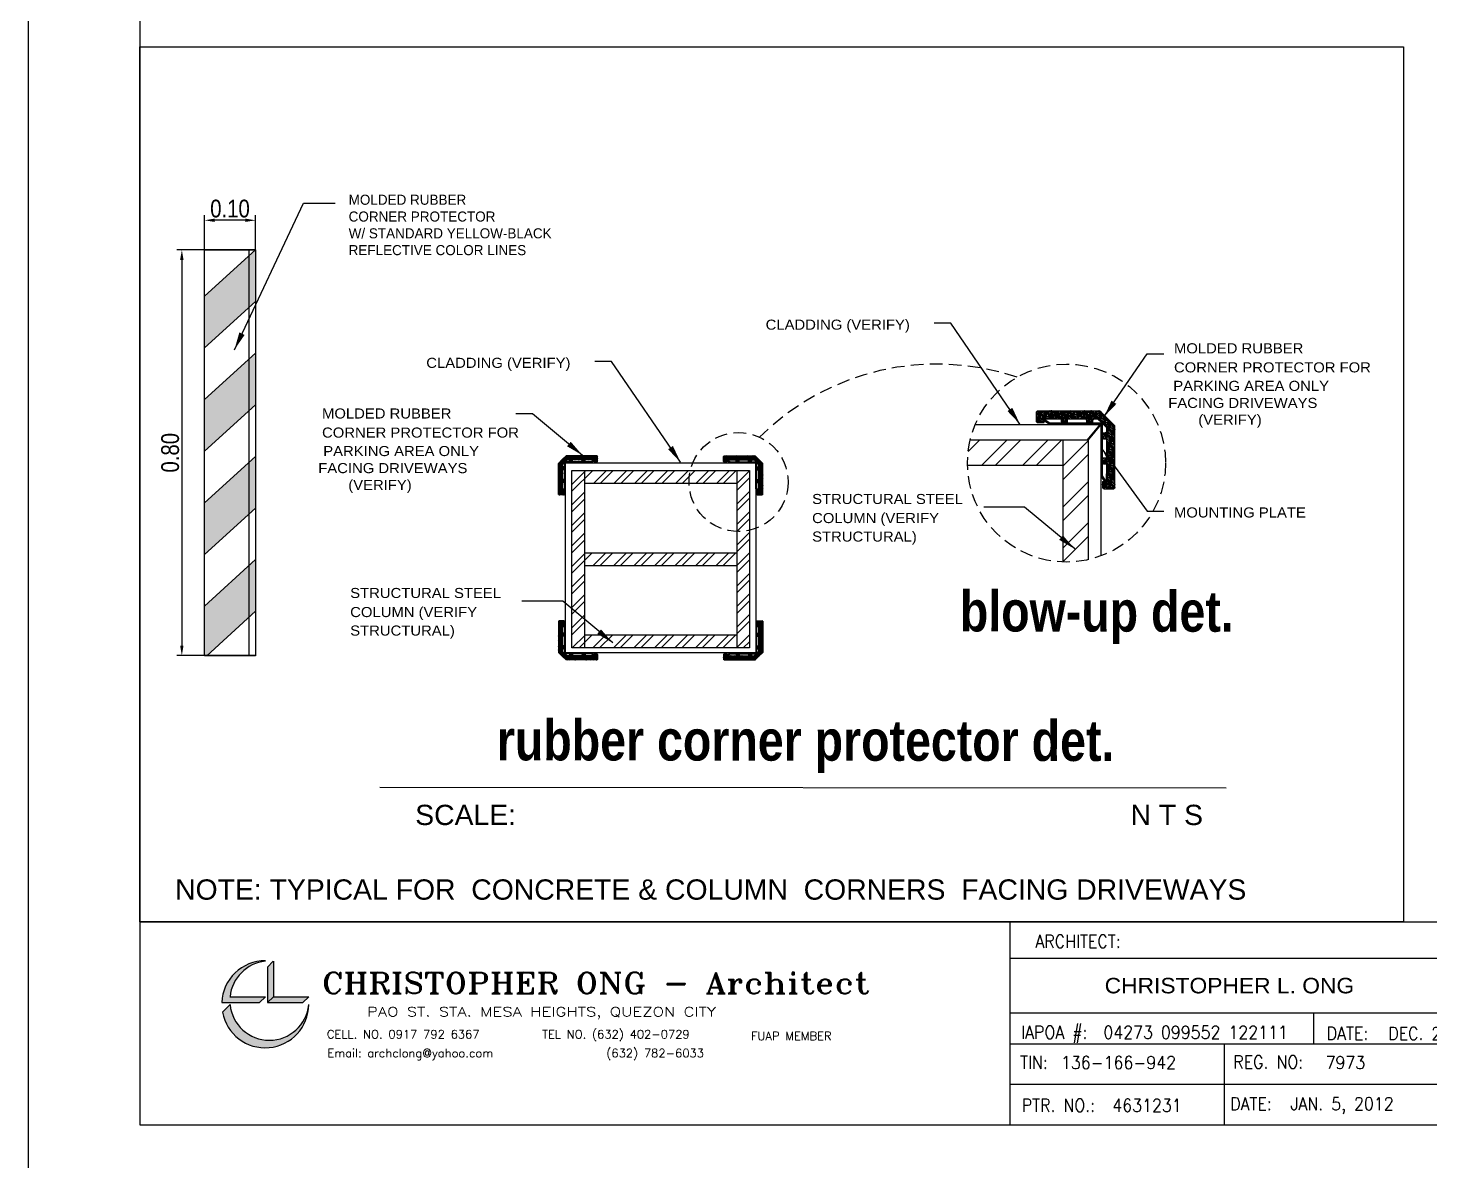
# Model space of a CAD drawing. Header units: millimetres. Extents: x 2148 to 2681, y 758 to 986.
# Drawn here: x 2173.45 to 2201.08, y 835.33 to 857.66 of the extents above; entities that cross this region are included whole.
import ezdxf
from ezdxf.enums import TextEntityAlignment as Align

# ---------------------------------------------------------------- set-up
doc = ezdxf.new("R2010")
doc.units = ezdxf.units.MM
doc.linetypes.add('HIDDEN', pattern=[0.375, 0.25, -0.125])
for name, color, linetype in [('4', 4, 'Continuous'), ('4CO', 4, 'Continuous'), ('cladding', 2, 'Continuous'), ('COL-IN', 2, 'Continuous'), ('DIM', 20, 'Continuous'), ('FIXTURE', 1, 'Continuous'), ('hacht', 8, 'Continuous'), ('Layer1', 5, 'Continuous'), ('p-boarder', 2, 'Continuous'), ('TITLE', 3, 'Continuous'), ('TXT1', 2, 'Continuous'), ('wall', 4, 'Continuous')]:
    doc.layers.add(name, color=color, linetype=linetype)
doc.styles.add('ARIAL', font='arial.ttf')
doc.styles.add('ARIALNW', font='ARIALN.TTF')
doc.styles.add('MMTX$0$ESMX$0$X-OPTA1D', font='x-opta1d')
doc.styles.add('ROMANT', font='romant__.ttf')
doc.styles.add('SMOOTHER', font='simplex_.ttf')
doc.dimstyles.new('DIM 200', dxfattribs={"dimtxt": 0.36, "dimasz": 0.35, "dimexe": 0.1, "dimexo": 0, "dimgap": 0.08, "dimtad": 1, "dimlfac": 2, "dimrnd": 0.005, "dimzin": 1, "dimdsep": 46, "dimtxsty": 'ARIALNW', "dimcen": 0.09, "dimclrd": 6, "dimclre": 6, "dimclrt": 13, "dimadec": 0, "dimazin": 0, "dimtfac": 1, "dimtofl": 0, "dimtmove": 2, "dimatfit": 3, "dimfxl": 1, "dimtolj": 1, "dimtzin": 0, "dimarcsym": 0})
doc.dimstyles.new('FIM 50', dxfattribs={"dimtxt": 0.35, "dimasz": 0.2, "dimexe": 0.1, "dimexo": 0, "dimgap": 0.05, "dimtad": 1, "dimlfac": 0.5, "dimzin": 0, "dimdsep": 46, "dimtxsty": 'ARIALNW', "dimcen": 0.09, "dimclrd": 6, "dimclre": 6, "dimclrt": 13, "dimadec": 0, "dimazin": 0, "dimtfac": 1, "dimtofl": 0, "dimtmove": 2, "dimatfit": 3, "dimfxl": 1, "dimtolj": 1, "dimtzin": 0, "dimarcsym": 0})

# ---------------------------------------------------------------- blocks, each defined once
blk = doc.blocks.new('A$C1DB67A09')
at = {"layer": 'TXT1'}
h = blk.add_hatch(color=256, dxfattribs=at)
h.paths.add_polyline_path([(11.97, -78.055), (11.97, -78.044, 0.40452), (11.109, -78.87), (11.852, -78.87), (11.97, -78.753), (11.272, -78.753, -0.356433)])
h.paths.add_polyline_path([(12.126, -78.055, 0.001156), (12.123, -78.055), (12.009, -78.169), (12.009, -78.87), (12.126, -78.753)])
h.paths.add_polyline_path([(12.824, -78.756, 0.001156), (12.824, -78.753), (12.126, -78.753), (12.009, -78.87), (12.71, -78.87)])
h.paths.add_polyline_path([(11.272, -78.909), (11.123, -79.059, 0.908127), (12.824, -78.909), (12.824, -78.909, -0.904132)])
at = {"layer": 'Defpoints', "ltscale": 0.5, "elevation": 0}
blk.add_lwpolyline([(7.292, -83.48), (108.892, -83.48), (108.892, -7.28), (7.292, -7.28)], close=True, dxfattribs=at)
at = {"layer": 'p-boarder', "ltscale": 0.5}
for p, q in [((26.637, -77.28, 0), (26.637, -81.28, 0)), ((26.637, -77.992, 0), (46.838, -77.992, 0)), ((26.637, -79.073, 0), (36.701, -79.073, 0)), ((26.637, -79.68, 0), (74.014, -79.68, 0)), ((26.637, -80.48, 0), (46.838, -80.48, 0))]:
    blk.add_line(p, q, dxfattribs=at)
at = {"layer": 'TXT1'}
for p, q in [((12.123, -78.055, 0), (12.009, -78.169, 0)), ((12.009, -78.169, 0), (12.009, -78.87, 0)), ((12.126, -78.052, 0), (12.126, -78.753, 0)), ((11.109, -78.87, 0), (11.852, -78.87, 0)), ((11.272, -78.909, 0), (11.123, -79.059, 0)), ((11.268, -78.753, 0), (11.97, -78.753, 0)), ((11.97, -78.753, 0), (11.852, -78.87, 0)), ((12.126, -78.753, 0), (12.009, -78.87, 0)), ((12.009, -78.87, 0), (12.71, -78.87, 0)), ((12.126, -78.753, 0), (12.827, -78.753, 0)), ((12.824, -78.756, 0), (12.71, -78.87, 0))]:
    blk.add_line(p, q, dxfattribs=at)
for centre, radius, start, end in [((11.966, -78.902, 0), 0.858, 89.7845, 177.8817), ((12.048, -78.831, 0), 0.78, 95.7645, 174.2355), ((11.966, -78.902, 0), 0.858, 190.5293, 359.503), ((12.048, -78.831, 0), 0.78, 185.7645, 354.2355)]:
    blk.add_arc(centre, radius, start, end, dxfattribs=at)
at = {"layer": 'wall', "color": 16, "linetype": 'ByBlock', "ltscale": 1.5}
blk.add_line((9.492, -77.28, 0), (106.692, -77.28, 0), dxfattribs=at)
at = {"layer": 'wall', "ltscale": 0.5}
for p, q in [((32.625, -79.073, 0), (32.625, -79.68, 0)), ((30.863, -79.68, 0), (30.863, -81.28, 0))]:
    blk.add_line(p, q, dxfattribs=at)
at = {"layer": 'wall', "color": 16, "linetype": 'ByBlock', "ltscale": 1.5, "elevation": 0}
blk.add_lwpolyline([(9.492, -81.28), (106.692, -81.28), (106.692, -9.48), (9.492, -9.48)], close=True, dxfattribs=at)
at = {"color": 4, "style": 'ROMANT', "width": 1.003484}
blk.add_text('CHRISTOPHER ONG - Architect', height=0.41514, dxfattribs=at).set_placement((13.081, -78.691, 0), (23.873, -78.691, 0), align=Align.FIT)
at = {"color": 4, "style": 'MMTX$0$ESMX$0$X-OPTA1D', "width": 1.1}
blk.add_text('CHRISTOPHER L. ONG', height=0.30538, dxfattribs=at).set_placement((30.966, -78.687, 0), align=Align.CENTER)
at = {"color": 3, "style": 'ROMANT'}
for s, height, width, p in [(' PAO ST. STA. MESA HEIGHTS, QUEZON CITY', 0.18266, 1.3, (13.809, -79.141, 0)), ('CELL. NO. 0917 792 6367   ', 0.16606, 1.001604, (13.181, -79.576, 0)), ('TEL NO. (632) 402-0729', 0.16606, 1.001604, (17.422, -79.576, 0)), ('FUAP MEMBER', 0.16606, 1.001604, (21.537, -79.61, 0)), ('Email: archclong@yahoo.com', 0.16606, 1.001604, (13.193, -79.948, 0)), ('(632) 782-6033', 0.16606, 1.001604, (18.687, -79.948, 0))]:
    blk.add_text(s, height=height, dxfattribs=dict(at, width=width)).set_placement(p)
at = {"layer": 'TITLE', "style": 'SMOOTHER', "width": 0.9}
blk.add_text('ARCHITECT:', height=0.2534, dxfattribs=at).set_placement((27.983, -77.661, 0), align=Align.MIDDLE)
for s, height, p in [('IAPOA #:', 0.2534, (26.861, -79.581, 0)), ('04273 099552 122111', 0.25344, (28.482, -79.581, 0)), ('DATE:', 0.2534, (32.882, -79.601, 0)), ('DEC. 21, 2012', 0.25344, (34.097, -79.604, 0)), ('TIN:', 0.2534, (26.841, -80.173, 0)), ('136-166-942', 0.25344, (27.646, -80.177, 0)), ('REG. NO:', 0.2534, (31.043, -80.167, 0)), ('7973', 0.2534, (32.861, -80.177, 0)), ('PTR. NO.:', 0.2534, (26.873, -81.021, 0)), ('4631231', 0.2534, (28.658, -81.021, 0)), ('DATE:', 0.2534, (30.98, -80.99, 0)), ('JAN. 5, 2012', 0.25344, (32.17, -80.991, 0))]:
    blk.add_text(s, height=height, dxfattribs=at).set_placement(p)
blk = doc.blocks.new('bumper')
at = {"layer": 'hacht'}
h = blk.add_hatch(dxfattribs=at)
h.set_pattern_fill('ESCHER', color=256, scale=0.002, style=0)
h.set_pattern_definition([(60, (0, 0), (-0.06096007914, 4.57e-08), [0.05588, -0.00508]), (180, (0, 0), (0.03048, -0.052793), [0.05588, -0.00508]), (300, (0, 0), (0.06096007914, 4.57e-08), [0.05588, -0.00508]), (60, (0.00508, 0), (-0.06096007914, 4.57e-08), [0.01016, -0.0508]), (300, (0.00508, 0), (0.06096007914, 4.57e-08), [0.01016, -0.0508]), (60, (-0.00254, 0.0044), (-0.06096007914, 4.57e-08), [0.01016, -0.0508]), (180, (-0.00254, 0.0044), (0.03048, -0.052793), [0.01016, -0.0508]), (300, (-0.00254, -0.0044), (0.06096007914, 4.57e-08), [0.01016, -0.0508]), (180, (-0.00254, -0.0044), (0.03048, -0.052793), [0.01016, -0.0508]), (60, (-0.02032, 0), (-0.06096007914, 4.57e-08), [0.01016, -0.0508]), (300, (-0.02032, 0), (0.06096007914, 4.57e-08), [0.01016, -0.0508]), (60, (0.01016, -0.0176), (-0.06096007914, 4.57e-08), [0.01016, -0.0508]), (180, (0.01016, -0.0176), (0.03048, -0.052793), [0.01016, -0.0508]), (300, (0.01016, 0.0176), (0.06096007914, 4.57e-08), [0.01016, -0.0508]), (180, (0.01016, 0.0176), (0.03048, -0.052793), [0.01016, -0.0508]), (0, (0.01016, 0.0088), (-0.03048, 0.052793), [0.03556, -0.0254]), (0, (0.01016, -0.0088), (-0.03048, 0.052793), [0.03556, -0.0254]), (120, (0.00254, 0.0132), (-0.06096007914, -4.57e-08), [0.03556, -0.0254]), (120, (-0.0127, 0.0044), (-0.06096007914, -4.57e-08), [0.03556, -0.0254]), (240, (-0.0127, -0.0044), (0.03048007914, -0.0527929543), [0.03556, -0.0254]), (240, (0.00254, -0.0132), (0.03048007914, -0.0527929543), [0.03556, -0.0254])])
h.paths.add_polyline_path([(3122.815, 1205.778), (3122.793, 1205.756), (3122.793, 1205.747), (3122.826, 1205.714), (3122.835, 1205.714), (3122.857, 1205.736), (3122.993, 1205.6), (3122.959, 1205.594), (3122.951, 1205.585), (3122.995, 1205.541), (3123.011, 1205.541), (3123.081, 1205.611), (3123.081, 1205.624), (3122.647, 1206.058), (3122.543, 1206.058), (3122.438, 1206.058), (3122.004, 1205.624), (3122.004, 1205.611), (3122.074, 1205.541), (3122.091, 1205.541), (3122.135, 1205.585), (3122.127, 1205.594), (3122.093, 1205.6), (3122.228, 1205.736), (3122.25, 1205.714), (3122.26, 1205.714), (3122.292, 1205.747), (3122.292, 1205.756), (3122.27, 1205.778), (3122.403, 1205.911), (3122.425, 1205.889), (3122.435, 1205.889), (3122.467, 1205.922), (3122.467, 1205.931), (3122.455, 1205.944), (3122.455, 1205.963), (3122.48, 1205.988), (3122.543, 1205.988), (3122.606, 1205.988), (3122.631, 1205.963), (3122.631, 1205.944), (3122.618, 1205.931), (3122.618, 1205.922), (3122.651, 1205.889), (3122.66, 1205.889), (3122.683, 1205.911)])
h = blk.add_hatch(dxfattribs=at)
h.set_pattern_fill('ANSI32', color=256, scale=0.002, angle=45, style=0)
h.paths.add_polyline_path([(3122.537, 1205.97), (3122.543, 1205.97), (3122.543, 1205.983), (3122.532, 1205.983), (3122.175, 1205.625), (3122.105, 1205.611), (3122.107, 1205.599), (3122.181, 1205.614)])
h = blk.add_hatch(dxfattribs=at)
h.set_pattern_fill('ANSI32', color=256, scale=0.002, angle=45, style=0)
h.paths.add_polyline_path([(3122.905, 1205.614), (3122.978, 1205.599), (3122.981, 1205.611), (3122.911, 1205.625), (3122.553, 1205.983), (3122.543, 1205.983), (3122.543, 1205.97), (3122.548, 1205.97)])
at = {"layer": 'cladding'}
for p, q in [((3122.004, 1205.624), (3122.438, 1206.058)), ((3122.438, 1206.058), (3122.543, 1206.058)), ((3122.647, 1206.058), (3122.543, 1206.058)), ((3123.081, 1205.624), (3122.647, 1206.058)), ((3122.175, 1205.625), (3122.532, 1205.983)), ((3122.181, 1205.614), (3122.537, 1205.97)), ((3122.27, 1205.778), (3122.403, 1205.911)), ((3122.425, 1205.889), (3122.403, 1205.911)), ((3122.425, 1205.889), (3122.435, 1205.889)), ((3122.435, 1205.889), (3122.467, 1205.922)), ((3122.455, 1205.963), (3122.48, 1205.988)), ((3122.467, 1205.931), (3122.455, 1205.944)), ((3122.467, 1205.931), (3122.467, 1205.922)), ((3122.532, 1205.983), (3122.553, 1205.983)), ((3122.537, 1205.97), (3122.548, 1205.97)), ((3122.905, 1205.614), (3122.548, 1205.97)), ((3122.911, 1205.625), (3122.553, 1205.983)), ((3122.631, 1205.963), (3122.606, 1205.988)), ((3122.618, 1205.931), (3122.631, 1205.944)), ((3122.618, 1205.931), (3122.618, 1205.922)), ((3122.651, 1205.889), (3122.618, 1205.922)), ((3122.66, 1205.889), (3122.651, 1205.889)), ((3122.66, 1205.889), (3122.683, 1205.911)), ((3122.815, 1205.778), (3122.683, 1205.911)), ((3122.26, 1205.714), (3122.292, 1205.747)), ((3122.292, 1205.756), (3122.27, 1205.778)), ((3122.292, 1205.756), (3122.292, 1205.747)), ((3122.793, 1205.756), (3122.815, 1205.778)), ((3122.793, 1205.756), (3122.793, 1205.747)), ((3122.826, 1205.714), (3122.793, 1205.747)), ((3122.004, 1205.624), (3122.004, 1205.611)), ((3122.074, 1205.541), (3122.004, 1205.611)), ((3122.093, 1205.6), (3122.228, 1205.736)), ((3122.105, 1205.611), (3122.175, 1205.625)), ((3122.105, 1205.611), (3122.107, 1205.599)), ((3122.107, 1205.599), (3122.181, 1205.614)), ((3122.25, 1205.714), (3122.228, 1205.736)), ((3122.25, 1205.714), (3122.26, 1205.714)), ((3122.835, 1205.714), (3122.826, 1205.714)), ((3122.835, 1205.714), (3122.857, 1205.736)), ((3122.993, 1205.6), (3122.857, 1205.736)), ((3122.978, 1205.599), (3122.905, 1205.614)), ((3122.981, 1205.611), (3122.911, 1205.625)), ((3122.981, 1205.611), (3122.978, 1205.599)), ((3123.011, 1205.541), (3123.081, 1205.611)), ((3123.081, 1205.624), (3123.081, 1205.611)), ((3122.074, 1205.541), (3122.091, 1205.541)), ((3122.135, 1205.585), (3122.091, 1205.541)), ((3122.951, 1205.585), (3122.995, 1205.541)), ((3123.011, 1205.541), (3122.995, 1205.541))]:
    blk.add_line(p, q, dxfattribs=at)
for points in [[(3122.455, 1205.944), (3122.455, 1205.963)], [(3122.48, 1205.988), (3122.543, 1205.988)], [(3122.606, 1205.988), (3122.543, 1205.988)], [(3122.631, 1205.944), (3122.631, 1205.963)], [(3122.135, 1205.585), (3122.127, 1205.594), (3122.093, 1205.6)], [(3122.951, 1205.585), (3122.959, 1205.594), (3122.993, 1205.6)]]:
    blk.add_lwpolyline(points, dxfattribs=at)
at = {"layer": 'hacht'}
blk.add_line((3122.543, 1205.97), (3122.543, 1205.983), dxfattribs=at)
blk = doc.blocks.new('*D2443')
at = {"layer": 'Defpoints', "color": 0, "transparency": 16777216}
for p in [(2176.93, 853.871), (2176.93, 853.289), (2177.93, 853.289)]:
    blk.add_point(p, dxfattribs=at)
at = {"layer": 'FIXTURE', "color": 6, "lineweight": -2, "transparency": 16777216}
for p, q in [((2176.93, 853.289), (2176.93, 853.971)), ((2177.93, 853.289), (2177.93, 853.971)), ((2177.73, 853.871), (2177.13, 853.871))]:
    blk.add_line(p, q, dxfattribs=at)
at = {"layer": 'FIXTURE', "color": 6, "transparency": 16777216}
for points in [[(2177.13, 853.905), (2177.13, 853.838), (2176.93, 853.871)], [(2177.73, 853.905), (2177.73, 853.838), (2177.93, 853.871)]]:
    blk.add_solid(points, dxfattribs=at)
at = {"layer": 'FIXTURE', "color": 13, "transparency": 16777216, "insert": (2177.43, 854.1), "char_height": 0.35, "attachment_point": 5, "style": 'ARIALNW'}
blk.add_mtext('\\A1;0.10', dxfattribs=at)
blk = doc.blocks.new('*D2444')
at = {"layer": 'Defpoints', "color": 0, "transparency": 16777216}
for p in [(2177.93, 853.289), (2176.481, 845.289), (2177.93, 845.289)]:
    blk.add_point(p, dxfattribs=at)
at = {"layer": 'FIXTURE', "color": 6, "lineweight": -2, "transparency": 16777216}
for p, q in [((2177.93, 853.289), (2176.381, 853.289)), ((2176.481, 853.089), (2176.481, 845.489)), ((2177.93, 845.289), (2176.381, 845.289))]:
    blk.add_line(p, q, dxfattribs=at)
at = {"layer": 'FIXTURE', "color": 6, "transparency": 16777216}
for points in [[(2176.447, 853.089), (2176.514, 853.089), (2176.481, 853.289)], [(2176.447, 845.489), (2176.514, 845.489), (2176.481, 845.289)]]:
    blk.add_solid(points, dxfattribs=at)
at = {"layer": 'FIXTURE', "color": 13, "transparency": 16777216, "insert": (2176.252, 849.289), "char_height": 0.35, "attachment_point": 5, "rotation": 90, "style": 'ARIALNW'}
blk.add_mtext('\\A1;0.80', dxfattribs=at)

msp = doc.modelspace()

# ---------------------------------------------------------------- hatches: boundary and pattern name
at = {"layer": 'FIXTURE'}
h = msp.add_hatch(dxfattribs=at)
h.set_pattern_fill('DOTS', color=256, scale=0.04, angle=35, style=0)
h.set_pattern_definition([(35, (-860.458765, -410.188397), (-0.0104140263, 0.0702272067), [0, -0.0635])])
h.paths.add_polyline_path([(2177.9295162, 846.1637103), (2177.9295162, 847.1815605), (2176.9295162, 846.2652655), (2176.9295162, 845.2886618), (2176.9745307, 845.2886618)])
h.paths.add_polyline_path([(2177.9295162, 848.1994107), (2177.9295162, 849.2172609), (2176.9295162, 848.3009659), (2176.9295162, 847.2831157)])
h.paths.add_polyline_path([(2177.9295162, 850.2351112), (2177.9295162, 851.2529614), (2176.9295162, 850.3366664), (2176.9295162, 849.3188162)])
h.paths.add_polyline_path([(2177.9295162, 852.2708116), (2177.9295162, 853.2886618), (2176.9295162, 852.3723668), (2176.9295162, 851.3545166)])
at = {"layer": 'hacht'}
h = msp.add_hatch(dxfattribs=at)
h.set_pattern_fill('ANSI32', color=256, scale=0.06, style=0)
h.set_pattern_definition([(45, (-4044.4595, -1559.91727), (-0.404111525, 0.404111525), []), (45, (-4044.1901, -1559.91727), (-0.404111525, 0.404111525), [])])
edge = h.paths.add_edge_path()
edge.add_arc((2193.9130053, 849.0852795), 1.9523291, 166.42935025, 181.22967195)
edge.add_line((2191.9611258, 849.0433822), (2193.8417119, 849.0433822))
edge.add_line((2193.8417119, 849.0433822), (2193.8417119, 849.5433822))
edge.add_line((2193.8417119, 849.5433822), (2192.0151827, 849.5433822))
edge = h.paths.add_edge_path()
edge.add_arc((2193.9130053, 849.0852795), 1.9523291, 267.90725746, 282.68479058)
edge.add_line((2194.3417119, 847.1806012), (2194.3417119, 849.5433822))
edge.add_line((2194.3417119, 849.5433822), (2193.8417119, 849.5433822))
edge.add_line((2193.8417119, 849.5433822), (2193.8417119, 847.1342526))
h = msp.add_hatch(dxfattribs=at)
h.set_pattern_fill('ANSI32', color=256, scale=0.03, style=0)
h.set_pattern_definition([(45, (-931.73522, -355.78923), (-0.202055763, 0.202055763), []), (45, (-931.60052, -355.78923), (-0.202055763, 0.202055763), [])])
h.paths.add_polyline_path([(2184.4153873, 848.9410998), (2184.1653873, 848.9410998), (2184.1653873, 845.4410998), (2184.4153873, 845.4410998)])
h.paths.add_polyline_path([(2184.4153873, 848.9410998), (2184.4153873, 848.6910998), (2187.4153873, 848.6910998), (2187.4153873, 848.9410998)])
h.paths.add_polyline_path([(2187.6653873, 848.9410998), (2187.4153873, 848.9410998), (2187.4153873, 845.4410998), (2187.6653873, 845.4410998)])
h.paths.add_polyline_path([(2187.4153873, 847.0660998), (2187.4153873, 847.3160998), (2184.4153873, 847.3160998), (2184.4153873, 847.0660998)])
h.paths.add_polyline_path([(2187.4153873, 845.4410998), (2187.4153873, 845.6910998), (2184.4153873, 845.6910998), (2184.4153873, 845.4410998)])

# ---------------------------------------------------------------- linework, layer by layer
msp.add_line((2180.3855177, 842.6941043, 0), (2197.058727, 842.6834429, 0))
at = {"layer": '4', "elevation": 0}
msp.add_lwpolyline([(2200.5577043, 840.0388046), (2175.6500187, 840.0388046), (2175.6500187, 857.2895813), (2200.5577043, 857.2895813)], close=True, dxfattribs=at)
at = {"layer": 'cladding'}
for p, q in [((2176.9295162, 853.2886618, 0), (2177.9295162, 853.2886618, 0)), ((2176.9295162, 845.2886618, 0), (2176.9295162, 853.2886618, 0)), ((2177.9295162, 853.2886618, 0), (2177.9295162, 845.2886618, 0)), ((2177.9295162, 845.2886618, 0), (2176.9295162, 845.2886618, 0))]:
    msp.add_line(p, q, dxfattribs=at)
at = {"layer": 'cladding', "elevation": 0}
msp.add_lwpolyline([(2192.1141958, 849.8441425), (2194.5917119, 849.8441425), (2194.5917119, 847.2547205)], dxfattribs=at)
msp.add_lwpolyline([(2187.7903873, 849.0914799), (2187.7903873, 845.3414799), (2184.0403873, 845.3414799), (2184.0403873, 849.0914799)], close=True, dxfattribs=at)
at = {"layer": 'COL-IN'}
for p, q in [((2192.0151827, 849.5433822, 0), (2194.3417119, 849.5433822, 0)), ((2193.8417119, 849.5433822, 0), (2193.8417119, 847.1342526, 0)), ((2194.3417119, 849.5433822, 0), (2194.3417119, 847.1806012, 0)), ((2191.9611258, 849.0433822, 0), (2193.8417119, 849.0433822, 0))]:
    msp.add_line(p, q, dxfattribs=at)
at = {"layer": 'COL-IN', "color": 4}
for p, q in [((2184.1653873, 845.4410998, 0), (2184.1653873, 848.9410998, 0)), ((2184.1653873, 848.9410998, 0), (2187.6653873, 848.9410998, 0)), ((2184.4153873, 848.9410998, 0), (2184.4153873, 845.4410998, 0)), ((2184.4153873, 848.6910998, 0), (2187.4153873, 848.6910998, 0)), ((2187.4153873, 848.9410998, 0), (2187.4153873, 845.4410998, 0)), ((2187.6653873, 848.9410998, 0), (2187.6653873, 845.4410998, 0)), ((2184.4153873, 847.3160998, 0), (2187.4153873, 847.3160998, 0)), ((2184.4153873, 847.0660998, 0), (2187.4153873, 847.0660998, 0)), ((2187.4153873, 845.6910998, 0), (2184.4153873, 845.6910998, 0)), ((2187.6653873, 845.4410998, 0), (2184.1653873, 845.4410998, 0))]:
    msp.add_line(p, q, dxfattribs=at)
at = {"layer": 'Defpoints', "ltscale": 0.5, "elevation": 0}
msp.add_lwpolyline([(2173.4500187, 833.8388045), (2275.0500187, 833.8388045), (2275.0500187, 910.0388045), (2173.4500187, 910.0388045)], close=True, dxfattribs=at)
at = {"layer": 'FIXTURE'}
for p, q in [((2177.9295162, 853.2886618, 0), (2176.9295162, 852.3723668, 0)), ((2177.7983087, 853.2886618, 0), (2177.7983087, 845.2886618, 0)), ((2177.9295162, 852.2708116, 0), (2176.9295162, 851.3545166, 0)), ((2177.9295162, 851.2529614, 0), (2176.9295162, 850.3366664, 0)), ((2177.9295162, 850.2351112, 0), (2176.9295162, 849.3188162, 0)), ((2177.9295162, 849.2172609, 0), (2176.9295162, 848.3009659, 0)), ((2177.9295162, 848.1994107, 0), (2176.9295162, 847.2831157, 0)), ((2177.9295162, 847.1815605, 0), (2176.9295162, 846.2652655, 0)), ((2177.9295162, 846.1637103, 0), (2176.9745307, 845.2886618, 0))]:
    msp.add_line(p, q, dxfattribs=at)
at = {"layer": 'hacht'}
for p, q in [((2194.3296305, 849.5433822, 0), (2194.5867177, 849.8491367, 0)), ((2194.5917119, 849.8441425, 0), (2194.3417119, 849.5433822, 0))]:
    msp.add_line(p, q, dxfattribs=at)
at = {"layer": 'Layer1', "linetype": 'HIDDEN'}
for centre, radius in [((2193.9130053, 849.0852795, 0), 1.9523291), ((2187.451034, 848.7120485, 0), 0.9761645)]:
    msp.add_circle(centre, radius, dxfattribs=at)
msp.add_arc((2191.3606712, 846.0738536, 0), 4.9627111, 71.43430715, 134.78424136, dxfattribs=at)

# ---------------------------------------------------------------- block references
at = {"layer": 'cladding', "xscale": -2.000000000000016, "yscale": 2, "zscale": 2, "rotation": 315.0000000000092}
msp.add_blockref('bumper', (4905.0347716, -5271.5974813, 0), dxfattribs=at)
at = {"layer": 'cladding'}
for p, rotation in [((828.8188574, -2211.6293319, 0), 45.00000000000001), ((3543.0119171, 3906.0622918, 0), 225)]:
    msp.add_blockref('bumper', p, dxfattribs=dict(at, rotation=rotation))
at = {"layer": 'cladding', "xscale": -0.9999999999999999}
for p, rotation in [((3543.0119171, -2211.6293319, 0), 315.0000000000069), ((828.8188574, 3906.0622918, 0), 134.999999999993)]:
    msp.add_blockref('bumper', p, dxfattribs=dict(at, rotation=rotation))
at = {"layer": 'DIM', "color": 8}
msp.add_blockref('A$C1DB67A09', (2166.158248, 917.3189005), dxfattribs=at)

# ---------------------------------------------------------------- texts
at = {"color": 2, "style": 'MMTX$0$ESMX$0$X-OPTA1D', "text_generation_flag": 6, "width": 1.1}
for s, p in [('CLADDING (VERIFY)', (2187.9853591, 851.7144943, -0.0000001)), ('MOLDED RUBBER', (2196.0322388, 851.248739, -0.0000001)), ('CLADDING (VERIFY)', (2181.2977223, 850.9618318, -0.0000001)), ('CORNER PROTECTOR FOR', (2196.0322388, 850.8724933, -0.0000001)), ('PARKING AREA ONLY', (2196.0174441, 850.5080048, -0.0000001)), (' FACING DRIVEWAYS', (2195.8379006, 850.1717409, -0.0000001)), ('MOLDED RUBBER', (2179.2437872, 849.9636618, -0.0000001)), ('CORNER PROTECTOR FOR', (2179.2437872, 849.5874161, -0.0000001)), ('(VERIFY)', (2196.5107293, 849.8404937, -0.0000001)), ('PARKING AREA ONLY', (2179.267448, 849.2229276, -0.0000001)), (' FACING DRIVEWAYS', (2179.0879045, 848.8866637, -0.0000001)), ('(VERIFY)', (2179.7607331, 848.5554165, -0.0000001)), ('STRUCTURAL STEEL', (2188.901096, 848.278283, -0.0000001)), ('MOUNTING PLATE', (2196.0322388, 848.0123172, -0.0000001)), ('COLUMN (VERIFY ', (2188.901096, 847.9020373, -0.0000001)), ('STRUCTURAL)', (2188.901096, 847.5375487, -0.0000001)), ('STRUCTURAL STEEL', (2179.7987911, 846.4253598, -0.0000001)), ('COLUMN (VERIFY ', (2179.7987911, 846.0491141, -0.0000001)), ('STRUCTURAL)', (2179.7987911, 845.6846255, -0.0000001))]:
    msp.add_text(s, height=0.19864845, rotation=180, dxfattribs=at).set_placement(p)
at = {"color": 2, "insert": (2179.7677058, 854.3759287, 0), "char_height": 0.19864845, "width": 48.462227149, "attachment_point": 1, "style": 'MMTX$0$ESMX$0$X-OPTA1D'}
msp.add_mtext('MOLDED RUBBER \\PCORNER PROTECTOR \\PW/ STANDARD YELLOW-BLACK \\PREFLECTIVE COLOR LINES', dxfattribs=at)
at = {"color": 0, "char_height": 0.4, "attachment_point": 1, "style": 'ARIAL'}
for s, insert, width in [('{\\fArial|b0|i0|c204|p34;SCALE:        }          {\\fArial|b0|i0|c204|p34; }                                                           N T S', (2181.0794379, 842.3494938, 0), 15.794230494), ('NOTE: TYPICAL FOR  CONCRETE & COLUMN  CORNERS  FACING DRIVEWAYS', (2176.3478709, 840.8786644, 0), 21.236965996)]:
    msp.add_mtext(s, dxfattribs=dict(at, insert=insert, width=width))
at = {"layer": '4CO', "char_height": 0.8, "width": 32.161121986, "attachment_point": 5, "rotation": 359.93919431, "style": 'ROMANT'}
for s, insert in [('\\pt8;{\\fTechnicBold|b1|i0|c2|p2;blow-up det.}', (2194.5105518, 846.042896, 0)), ('\\pt8;{\\fTechnicBold|b1|i0|c2|p2;rubber corner protector det.}', (2188.7725031, 843.498421))]:
    msp.add_mtext(s, dxfattribs=dict(at, insert=insert))

# ---------------------------------------------------------------- dimensions: what is measured, and where the dimension line sits
at = {"layer": 'FIXTURE'}
dim = msp.add_linear_dim(base=(2176.9295162, 853.8713909, 0), p1=(2177.9295162, 853.2886618, 0), p2=(2176.9295162, 853.2886618, 0), text='0.10', dimstyle='FIM 50', dxfattribs=at)
dim.commit()
dim.dimension.update_dxf_attribs({"geometry": '*D2443', "text_midpoint": (2177.4295162, 854.1000914, 0)})
dim = msp.add_linear_dim(base=(2176.4805341, 845.2886618, 0), p1=(2177.9295162, 853.2886618, 0), p2=(2177.9295162, 845.2886618, 0), angle=90, text='0.80', dimstyle='FIM 50', dxfattribs=at)
dim.commit()
dim.dimension.update_dxf_attribs({"geometry": '*D2444', "text_midpoint": (2176.2518336, 849.2886618, 0)})

# ---------------------------------------------------------------- leaders
at = {"layer": 'cladding'}
for points in [[(2177.5166309, 851.3200346, 0), (2178.8780602, 854.2077414, 0), (2179.5030777, 854.2077414, 0)], [(2192.9960094, 849.8539576, 0), (2191.6345801, 851.8411238, 0), (2191.3087735, 851.8411238, 0)], [(2194.6506491, 849.9947995, 0), (2195.5045642, 851.2411891, 0), (2195.8303708, 851.2411891, 0)], [(2186.3083726, 849.101295, 0), (2184.9469433, 851.0884612, 0), (2184.6211367, 851.0884612, 0)], [(2184.3768791, 849.237391, 0), (2183.3903507, 850.05896, 0), (2183.0645441, 850.05896, 0)], [(2194.6097191, 849.3668689, 0), (2195.5045642, 848.1404498, 0), (2195.8303708, 848.1404498, 0)], [(2194.0754137, 847.3918854, 0), (2193.0888853, 848.2134543, 0), (2192.2843967, 848.2134543, 0)], [(2184.9731088, 845.5389621, 0), (2183.9865804, 846.3605311, 0), (2183.1820918, 846.3605311, 0)]]:
    msp.add_leader(points, dimstyle='DIM 200', override={"dimgap": 0.08, "dimtad": 0, "dimfxl": 0.03}, dxfattribs=at)

doc.saveas('drawing.dxf')
